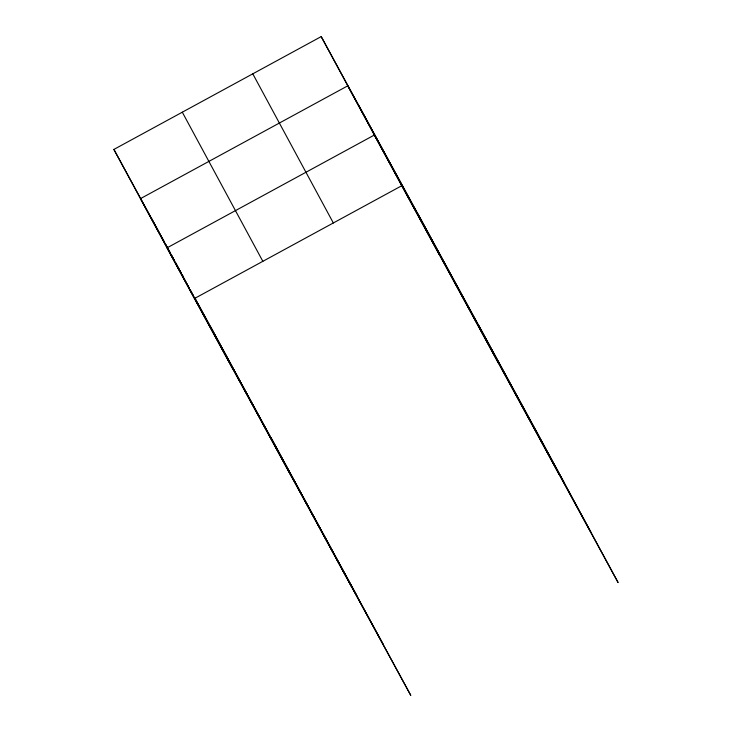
<?xml version="1.0" encoding="UTF-8"?>
<svg xmlns="http://www.w3.org/2000/svg" width="732" height="732" viewBox="0 0 732 732"><rect width="100%" height="100%" fill="white"/><g stroke="black" fill="none" stroke-linecap="round" stroke-linejoin="round"><path stroke-width="1.1" d="M194.813 297.851L410.798 695.4L194.428 298.555L113.89 149.429L321.202 36.6L537.572 433.445L618.11 582.571L401.74 185.736L321.202 36.6M194.428 298.555L401.74 185.736M564.143 482.653L347.782 85.818L140.471 198.637L174.509 261.077M590.724 531.871L374.363 135.027L167.042 247.855L383.412 644.691M113.89 149.429L159.896 233.81M160.994 235.814L164.261 241.816M165.359 243.82L170.263 252.824M171.352 254.828L174.628 260.83M175.717 262.834L176.815 264.828M177.903 266.832L178.992 268.836M180.081 270.831L181.179 272.835M182.268 274.839L183.357 276.842M175.598 263.062L189.204 288.033M190.293 290.028L193.568 296.03M194.657 298.034L356.832 595.482M478.655 325.383L559.193 474.51M417.945 214.046L498.492 363.173M359.028 105.975L439.575 255.111M252.787 73.831L333.335 222.967M182.305 112.197L262.843 261.324M271.334 438.203L351.882 587.338M210.633 326.865L291.171 476.001M151.716 218.804L189.14 288.106M190.229 290.11L232.254 367.94"/></g></svg>
